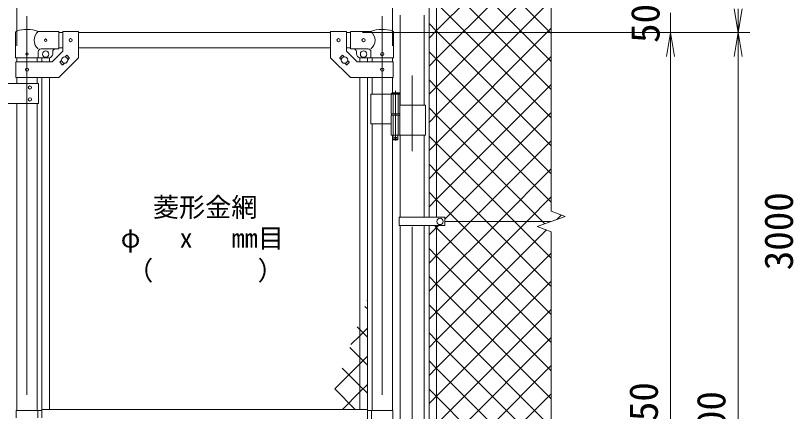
# Model space of a CAD drawing. Units: millimetres, scale not verified. Extents: x -6299 to 6301, y -4455 to 4455.
# Drawn here: x 2055 to 4013, y -59 to 937 of the extents above; entities that cross this region are included whole.
import ezdxf
from ezdxf.enums import TextEntityAlignment as Align

# ---------------------------------------------------------------- set-up
doc = ezdxf.new("R2010")
doc.units = ezdxf.units.MM
doc.header["$LTSCALE"] = 30
doc.linetypes.add('DASHED', pattern=[7.5, 6, -1.5])
doc.linetypes.add('USER1', pattern=[50.8, 31.75, -6.35, 6.35, -6.35])
for name, color, linetype, lineweight in [('0-0_D-STR-TXT', 7, 'Continuous', 9), ('0-3_D-BMK', 2, 'USER1', 13), ('0-4_D-STR1', 1, 'Continuous', 18), ('0-5_D-STR3', 3, 'Continuous', 13), ('0-9_D-STR-DIM', 7, 'Continuous', 9), ('0-A_0', 7, 'Continuous', 9), ('0-B_D-STR2', 7, 'Continuous', 9)]:
    doc.layers.add(name, color=color, linetype=linetype, lineweight=lineweight)
doc.styles.add('ＭＳ ゴシック', font='')
doc.styles.get('ＭＳ ゴシック').set_extended_font_data('MS Gothic')

# ---------------------------------------------------------------- blocks, each defined once
blk = doc.blocks.new('_Open')
at = {"layer": '0-A_0'}
blk.add_line((-30, 5), (0, 0), dxfattribs=at)
blk.add_lwpolyline([(-30, -5), (0, 0), (-30, 0)], dxfattribs=at)

msp = doc.modelspace()

# ---------------------------------------------------------------- linework, layer by layer
at = {"layer": '0-3_D-BMK'}
for p, q in [((3053.33, 1929.08), (3053.33, -1466.74)), ((2083.73, 935.57), (2083.73, -1102.82)), ((2977.93, 935.57), (2977.93, -1102.82)), ((3011.49, 747.26), (3011.49, 622.37)), ((3007.86, 629.34), (3015.11, 629.34))]:
    msp.add_line(p, q, dxfattribs=at)
at = {"layer": '0-4_D-STR1'}
for p, q in [((3023.08, 937.94), (3023.08, 711.34)), ((3083.58, 937.94), (3083.58, 711.34)), ((2173.73, 893.84), (2163.73, 893.84)), ((2847.93, 893.84), (2213.73, 893.84)), ((2897.93, 893.84), (2887.93, 893.84)), ((2173.73, 855.84), (2163.73, 855.84)), ((2847.93, 855.84), (2213.73, 855.84)), ((2897.93, 855.84), (2887.93, 855.84)), ((2058.33, 830.84), (2058.33, 820.79)), ((2109.13, 830.84), (2109.13, 820.79)), ((2952.53, 830.84), (2952.53, 820.79)), ((3003.33, 830.84), (3003.33, 820.79)), ((2058.33, 780.79), (2058.33, 765.79)), ((2109.13, 780.79), (2109.13, 765.79)), ((2952.53, 780.79), (2952.53, 739.34)), ((3003.33, 780.79), (3003.33, 742.34)), ((2058.33, 715.79), (2058.33, -56.16)), ((2109.13, 715.79), (2109.13, -56.16)), ((2952.53, 664.34), (2952.53, -56.16)), ((3003.33, 636.34), (3003.33, -56.16)), ((3023.08, 636.34), (3023.08, 429.34)), ((3083.58, 636.34), (3083.58, 429.34)), ((3023.08, 408.34), (3023.08, -307.66)), ((3083.58, 408.34), (3083.58, -307.66))]:
    msp.add_line(p, q, dxfattribs=at)
at = {"layer": '0-5_D-STR3'}
for p, q in [((3095.83, 1145.54), (3095.83, 429.34)), ((3114.83, 1145.54), (3114.83, 429.34)), ((2055.18, 830.84), (2055.18, 894.53)), ((2163.73, 896.84), (2112.28, 896.84)), ((2163.73, 896.84), (2163.73, 852.84)), ((2173.73, 897.04), (2173.73, 847.36)), ((2173.73, 897.04), (2213.73, 897.04)), ((2213.73, 897.04), (2213.73, 830.79)), ((2847.93, 897.04), (2847.93, 830.79)), ((2887.93, 897.04), (2847.93, 897.04)), ((2887.93, 897.04), (2887.93, 847.36)), ((2897.93, 896.84), (2949.38, 896.84)), ((2897.93, 896.84), (2897.93, 852.84)), ((3006.48, 830.84), (3006.48, 894.53)), ((2112.28, 830.84), (2112.28, 845.84)), ((2163.73, 852.84), (2119.28, 852.84)), ((2147.16, 820.79), (2173.73, 847.36)), ((2148.73, 845.84), (2148.73, 840.84)), ((2914.5, 820.79), (2887.93, 847.36)), ((2897.93, 852.84), (2942.38, 852.84)), ((2912.93, 845.84), (2912.93, 840.84)), ((2949.38, 830.84), (2949.38, 845.84)), ((2055.18, 830.84), (2112.28, 830.84)), ((2112.28, 830.84), (2138.73, 830.84)), ((2121.23, 830.84), (2121.23, 820.79)), ((2140.23, 830.84), (2140.23, 820.79)), ((2167.06, 820.19), (2170.78, 823.91)), ((2179.61, 832.74), (2183.33, 836.46)), ((2184.74, 836.46), (2190.4, 830.8)), ((2186.68, 825.67), (2190.4, 829.38)), ((2876.92, 836.46), (2871.26, 830.8)), ((2874.98, 825.67), (2871.26, 829.38)), ((2882.05, 832.74), (2878.33, 836.46)), ((2894.6, 820.19), (2890.88, 823.91)), ((2921.43, 830.84), (2921.43, 820.79)), ((2949.38, 830.84), (2922.93, 830.84)), ((2940.43, 830.84), (2940.43, 820.79)), ((3006.48, 830.84), (2949.38, 830.84)), ((2056.03, 820.79), (2147.16, 820.79)), ((2056.03, 820.79), (2056.03, 780.79)), ((2167.06, 818.78), (2172.72, 813.12)), ((2174.13, 813.12), (2177.85, 816.84)), ((2887.53, 813.12), (2883.81, 816.84)), ((2894.6, 818.78), (2888.94, 813.12)), ((3005.63, 820.79), (2914.5, 820.79)), ((3005.63, 820.79), (3005.63, 780.79)), ((2112.73, 765.79), (1992.73, 765.79)), ((2112.73, 765.79), (2112.73, 715.79)), ((2121.23, 780.79), (2121.23, -53.66)), ((2140.23, 780.79), (2140.23, -53.66)), ((2921.43, 780.79), (2921.43, -53.66)), ((2940.43, 780.79), (2940.43, -53.66)), ((2949.38, 739.34), (2949.38, 664.34)), ((2949.38, 739.34), (3022.29, 739.34)), ((3000.69, 739.34), (3000.69, 689.34)), ((3021.49, 741.34), (3001.49, 741.34)), ((3002.49, 742.34), (3020.49, 742.34)), ((3021.49, 741.34), (3020.49, 742.34)), ((3021.49, 741.34), (3021.49, 739.34)), ((3022.29, 739.34), (3022.29, 689.34)), ((2112.73, 715.79), (1992.73, 715.79)), ((3022.29, 711.34), (3086.63, 711.34)), ((3086.63, 711.34), (3086.63, 636.34)), ((3000.69, 689.34), (3022.29, 689.34)), ((3000.69, 686.34), (3022.29, 686.34)), ((3000.69, 686.34), (3000.69, 636.34)), ((3000.99, 689.34), (3000.99, 686.34)), ((3000.99, 686.34), (3021.99, 686.34)), ((3021.99, 689.34), (3021.99, 686.34)), ((3022.29, 686.34), (3022.29, 636.34)), ((2949.38, 664.34), (3000.58, 664.34)), ((3000.69, 636.34), (3086.63, 636.34)), ((3005.49, 636.34), (3005.49, 625.34)), ((3006.49, 624.34), (3005.49, 625.34)), ((3006.49, 624.34), (3016.49, 624.34)), ((3016.49, 624.34), (3017.49, 625.34)), ((3020.53, 429.34), (3020.53, 408.34)), ((3020.53, 429.34), (3135.33, 429.34)), ((3135.33, 429.34), (3135.33, 408.34)), ((3403.33, 418.84), (3135.33, 418.84)), ((3020.53, 408.34), (3135.33, 408.34)), ((3095.83, 408.34), (3095.83, -307.66)), ((3114.83, 408.34), (3114.83, -307.66)), ((2056.73, -56.16), (2056.73, -74.66)), ((2056.73, -56.16), (2120.83, -56.16)), ((2110.73, -56.16), (2110.73, -74.66)), ((2120.83, -53.66), (2940.83, -53.66)), ((2120.83, -74.66), (2120.83, -53.66)), ((2940.83, -108.66), (2940.83, -53.66)), ((3004.93, -56.16), (2940.83, -56.16)), ((2950.93, -56.16), (2950.93, -106.16)), ((3004.93, -56.16), (3004.93, -106.16))]:
    msp.add_line(p, q, dxfattribs=at)
at = {"layer": '0-5_D-STR3', "linetype": 'DASHED'}
for p, q in [((3005.19, 739.34), (3005.19, 689.34)), ((3017.79, 739.34), (3017.79, 689.34)), ((3005.19, 686.34), (3005.19, 636.34)), ((3017.79, 686.34), (3017.79, 636.34))]:
    msp.add_line(p, q, dxfattribs=at)
at = {"layer": '0-5_D-STR3'}
for points in [[(2056.03, 780.79), (2163.73, 780.79), (2213.73, 830.79)], [(3005.63, 780.79), (2897.93, 780.79), (2847.93, 830.79)], [(3002.49, 742.34), (3001.49, 741.34), (3001.49, 739.34)], [(3017.49, 636.34), (3017.49, 625.34), (3005.49, 625.34)]]:
    msp.add_lwpolyline(points, dxfattribs=at)
for centre, radius in [((2130.73, 874.84), 3), ((2193.73, 874.79), 4), ((2867.93, 874.79), 4), ((2930.93, 874.84), 4), ((2083.73, 839.84), 3), ((2130.73, 839.84), 8), ((2930.93, 839.84), 8), ((2977.93, 839.84), 4), ((2178.73, 824.79), 8), ((2882.93, 824.79), 8), ((2083.73, 800.79), 4), ((2977.93, 800.79), 4), ((2091.23, 755.79), 4), ((2091.23, 725.79), 4), ((3011.49, 629.34), 2.5), ((3123.33, 418.84), 8)]:
    msp.add_circle(centre, radius, dxfattribs=at)
for centre, radius, start, end in [((2083.73, 822.11), 80, 69.0916, 109.22051), ((2977.93, 822.11), 80, 70.77949, 110.9084), ((2058.48, 894.53), 3.3, 109.22051, 180), ((2130.48, 874.84), 28.55, 129.59418, 230.40582), ((2931.18, 874.84), 28.55, 309.59418, 50.40582), ((3003.18, 894.53), 3.3, 0, 70.77949), ((2119.28, 845.84), 7, 90, 180), ((2155.73, 845.84), 7, 90, 180), ((2905.93, 845.84), 7, 0, 90), ((2942.38, 845.84), 7, 0, 90), ((2138.73, 840.84), 10, 270, 0), ((2184.03, 835.75), 1, 45, 135), ((2189.69, 830.09), 1, 315, 45), ((2871.97, 830.09), 1, 135, 225), ((2877.63, 835.75), 1, 45, 135), ((2922.93, 840.84), 10, 180, 270), ((2167.77, 819.49), 1, 135, 225), ((2173.43, 813.83), 1, 225, 315), ((2888.23, 813.83), 1, 225, 315), ((2893.89, 819.49), 1, 315, 45)]:
    msp.add_arc(centre, radius, start, end, dxfattribs=at)
at = {"layer": '0-9_D-STR-DIM'}
for p, q in [((2058.33, 860.84), (2058.33, 2173.84)), ((2058.33, 860.84), (2058.33, 2173.84)), ((3003.33, 860.84), (3003.33, 2173.84)), ((3403.33, 444.49), (3403.33, 1956.84)), ((3703.33, 943.84), (3703.33, 893.84)), ((2927.93, 893.84), (3733.33, 893.84)), ((2927.93, 893.84), (3903.33, 893.84)), ((2927.93, 893.84), (3903.33, 893.84)), ((2927.93, 893.84), (3733.33, 893.84)), ((3703.33, -996.16), (3703.33, 833.84)), ((3703.33, 833.84), (3703.33, 773.84)), ((3873.33, 833.84), (3873.33, -1046.16)), ((3368.09, 406.01), (3438.57, 431.66)), ((3438.57, 431.66), (3403.33, 444.49)), ((3403.33, 393.19), (3368.09, 406.01)), ((3403.33, -1199.16), (3403.33, 393.19))]:
    msp.add_line(p, q, dxfattribs=at)
at = {"layer": '0-B_D-STR2'}
for p, q in [((3114.83, 899.08), (3371.59, 1155.84)), ((3114.83, 828.37), (3403.33, 1116.87)), ((3403.33, 821.16), (3114.83, 1109.66)), ((3114.83, 757.66), (3403.33, 1046.16)), ((3403.33, 750.45), (3114.83, 1038.95)), ((3114.83, 686.95), (3403.33, 975.45)), ((3403.33, 679.73), (3114.83, 968.23)), ((3114.83, 897.52), (3095.83, 916.52)), ((3114.83, 616.23), (3403.33, 904.73)), ((3095.83, 880.08), (3114.83, 899.08)), ((3403.33, 609.02), (3114.83, 897.52)), ((3114.83, 826.81), (3095.83, 845.81)), ((3095.83, 809.37), (3114.83, 828.37)), ((3114.83, 545.52), (3403.33, 834.02)), ((3403.33, 538.31), (3114.83, 826.81)), ((3114.83, 756.1), (3095.83, 775.1)), ((3095.83, 738.66), (3114.83, 757.66)), ((3114.83, 474.81), (3403.33, 763.31)), ((3403.33, 467.6), (3114.83, 756.1)), ((3095.83, 667.95), (3114.83, 686.95)), ((3135.33, 424.6), (3403.33, 692.6)), ((3114.83, 614.68), (3095.83, 633.68)), ((3095.83, 597.23), (3114.83, 616.23)), ((3310.67, 418.84), (3114.83, 614.68)), ((3200.28, 418.84), (3403.33, 621.89)), ((3114.83, 543.97), (3095.83, 562.97)), ((3270.99, 418.84), (3403.33, 551.18)), ((3095.83, 526.52), (3114.83, 545.52)), ((3239.96, 418.84), (3114.83, 543.97)), ((3114.83, 473.26), (3095.83, 492.26)), ((3095.83, 455.81), (3114.83, 474.81)), ((3169.25, 418.84), (3114.83, 473.26)), ((3341.7, 418.84), (3403.33, 480.47)), ((3417.6, 424.03), (3428.79, 435.22)), ((3114.83, 333.39), (3200.28, 418.84)), ((3114.83, 262.68), (3270.99, 418.84)), ((3114.83, 191.97), (3341.7, 418.84)), ((3403.33, 184.76), (3169.25, 418.84)), ((3403.33, 255.47), (3239.96, 418.84)), ((3403.33, 326.18), (3310.67, 418.84)), ((3114.83, 331.84), (3095.83, 350.84)), ((3095.83, 314.39), (3114.83, 333.39)), ((3114.83, 50.55), (3403.33, 339.05)), ((3403.33, 43.34), (3114.83, 331.84)), ((3114.83, 261.13), (3095.83, 280.13)), ((3095.83, 243.68), (3114.83, 262.68)), ((3114.83, -20.16), (3403.33, 268.34)), ((3403.33, -27.37), (3114.83, 261.13)), ((2939.32, 220.25), (2940.43, 221.36)), ((2940.43, 198.92), (2933.92, 205.42)), ((3114.83, 190.42), (3095.83, 209.42)), ((3114.83, -90.87), (3403.33, 197.63)), ((3095.83, 172.97), (3114.83, 191.97)), ((3403.33, -98.08), (3114.83, 190.42)), ((2921.43, 147.21), (2915.06, 153.58)), ((2921.43, 131.65), (2940.43, 150.65)), ((2940.43, 128.21), (2921.43, 147.21)), ((3114.83, 119.71), (3095.83, 138.71)), ((2898.86, 109.08), (2921.43, 131.65)), ((3114.83, -161.58), (3403.33, 126.92)), ((3403.33, -168.79), (3114.83, 119.71)), ((2921.43, 76.49), (2896.19, 101.74)), ((2921.43, 60.94), (2940.43, 79.94)), ((2858.39, -2.1), (2921.43, 60.94)), ((2940.43, 57.49), (2921.43, 76.49)), ((3114.83, 49), (3095.83, 68)), ((2921.43, 5.78), (2877.32, 49.89)), ((3095.83, 31.55), (3114.83, 50.55)), ((3114.83, -232.29), (3403.33, 56.21)), ((3403.33, -239.5), (3114.83, 49)), ((2940.43, -13.22), (2921.43, 5.78)), ((2910.16, -53.66), (2858.45, -1.95)), ((3114.83, -21.71), (3095.83, -2.71)), ((3095.83, -39.16), (3114.83, -20.16)), ((3403.33, -310.21), (3114.83, -21.71))]:
    msp.add_line(p, q, dxfattribs=at)
for points in [[(3403.33, 891.87), (3139.36, 1155.84), (3135.83, 1159.37)], [(3387.24, 412.98), (3381.38, 418.84), (3114.83, 685.39), (3095.83, 704.39)], [(3095.83, 385.1), (3114.83, 404.1), (3119.07, 408.34)], [(3095.83, 102.26), (3114.83, 121.26), (3391.18, 397.61)], [(3403.33, 114.05), (3114.83, 402.55), (3109.04, 408.34)], [(2877.54, -53.66), (2921.43, -9.77), (2940.43, 9.23)], [(3110.17, -307.66), (3114.83, -303), (3403.33, -14.5)]]:
    msp.add_lwpolyline(points, dxfattribs=at)

# ---------------------------------------------------------------- block references
at = {"layer": '0-9_D-STR-DIM', "xscale": 2, "yscale": 2}
for p, rotation in [((3873.33, 893.84), 270), ((3703.33, 893.84), 90), ((3703.33, 893.84), 90), ((3873.33, 893.84), 90)]:
    msp.add_blockref('_Open', p, dxfattribs=dict(at, rotation=rotation))

# ---------------------------------------------------------------- texts
at = {"layer": '0-0_D-STR-TXT', "style": 'ＭＳ ゴシック'}
for s, p in [('菱形金網', (2400.88, 416.24)), ('φ\u3000 x\u3000 mm目', (2319.66, 338.65)), ('（\u3000\u3000\u3000\u3000）', (2335.91, 257))]:
    msp.add_text(s, height=48.17, dxfattribs=at).set_placement(p, align=Align.BOTTOM_LEFT)
at = {"layer": '0-9_D-STR-DIM', "style": 'ＭＳ ゴシック'}
for s, p in [('50', (3697.46, 867.92)), ('3000', (4033.21, 296.15)), ('1950', (3693.21, -181.51)), ('2000', (3863.21, -204.04))]:
    msp.add_text(s, height=72.14, rotation=90, dxfattribs=at).set_placement(p, align=Align.BOTTOM_LEFT)

doc.saveas('drawing.dxf')
